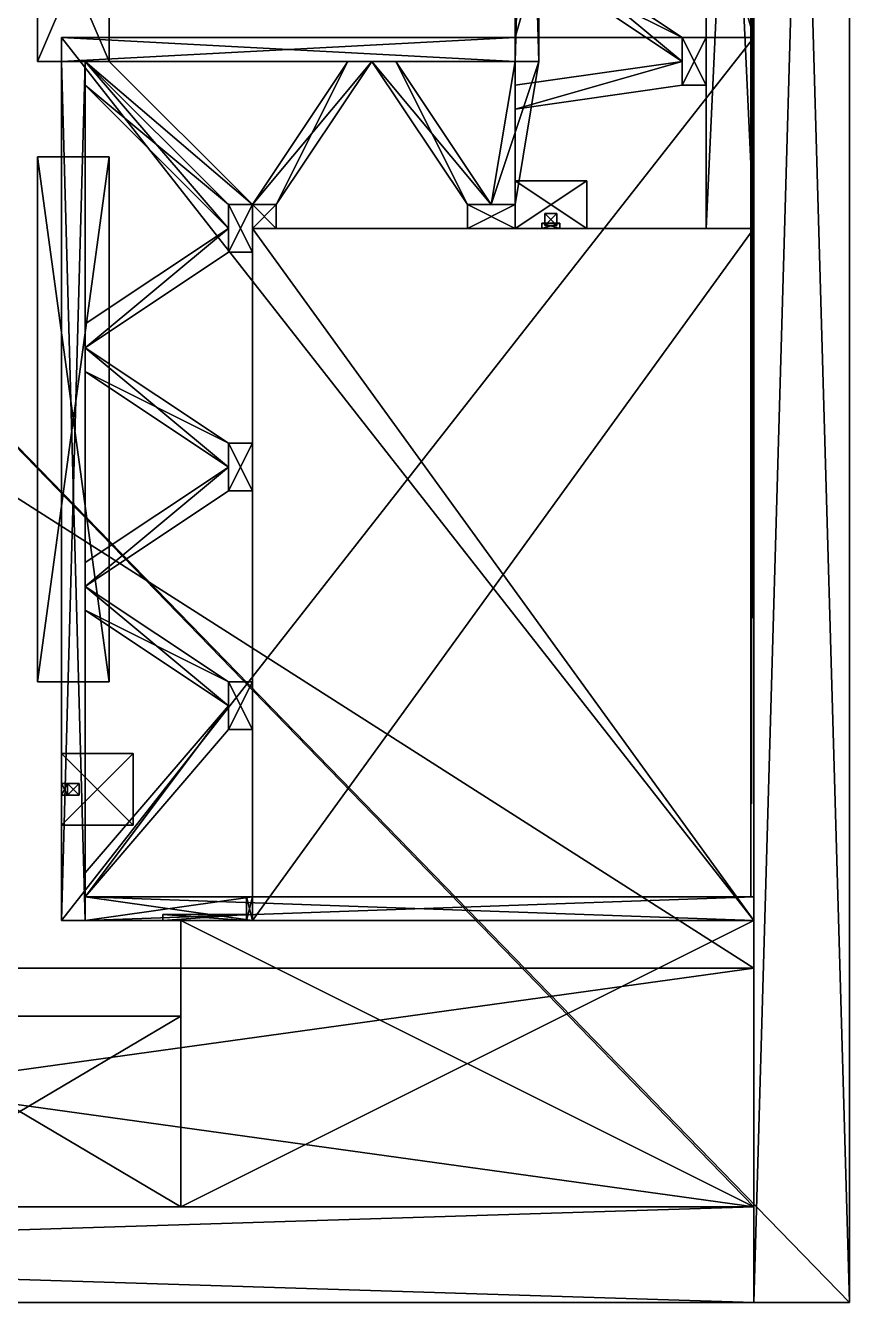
# Model space of a CAD drawing. Extents: x -6144 to 9632, y -5120 to 9632.
# Drawn here: x 352 to 2560, y -5120 to -1696 of the extents above; entities that cross this region are included whole.
import ezdxf

# ---------------------------------------------------------------- set-up
doc = ezdxf.new("R2010")
doc.units = 0

msp = doc.modelspace()

# ---------------------------------------------------------------- meshes
at = {"layer": 'OBJECT050', "color": 50}
mesh = msp.add_polyface(dxfattribs=at)
corners = [(1664, -1728, -8512), (1664, -1728, -10624), (1664, 512, -10624), (1664, 512, -8512), (2304, 512, -8512), (2304, 512, -10624), (2304, -1728, -10624), (2304, -1728, -8512)]
mesh.append_faces([[corners[k] for k in face] for face in [(1, 3, 0), (5, 7, 4), (6, 0, 7), (2, 4, 3), (1, 5, 2), (3, 7, 0)]], dxfattribs={"vtx0": -1})
mesh.append_faces([[corners[k] for k in face] for face in [(1, 2, 3), (5, 6, 7), (6, 1, 0), (2, 5, 4), (1, 6, 5), (3, 4, 7)]], dxfattribs={"vtx2": -1})
at = {"layer": 'OBJECT051', "color": 50}
mesh = msp.add_polyface(dxfattribs=at)
corners = [(2304, -1728, -8512), (2304, -1728, -10624), (2304, -4096, -10624), (2304, -4096, -8512), (448, -4096, -10624), (448, -4096, -8512), (448, -1728, -10624), (448, -1728, -8512)]
mesh.append_faces([[corners[k] for k in face] for face in [(1, 3, 0), (2, 5, 3), (1, 7, 6), (2, 6, 4), (0, 5, 7), (4, 7, 5)]], dxfattribs={"vtx0": -1})
mesh.append_faces([[corners[k] for k in face] for face in [(1, 2, 3), (2, 4, 5), (1, 0, 7), (2, 1, 6), (0, 3, 5), (4, 6, 7)]], dxfattribs={"vtx2": -1})
at = {"layer": 'OBJECT059', "color": 50}
mesh = msp.add_polyface(dxfattribs=at)
corners = [(1728, 448, -8496), (1728, 448, -8512), (1728, -1792, -8512), (1728, -1792, -8496), (1664, -1792, -8512), (1664, -1792, -8496), (1664, 448, -8512), (1664, 448, -8496)]
mesh.append_faces([[corners[k] for k in face] for face in [(1, 3, 0), (2, 5, 3), (1, 7, 6), (2, 6, 4), (0, 5, 7), (4, 7, 5)]], dxfattribs={"vtx0": -1})
mesh.append_faces([[corners[k] for k in face] for face in [(1, 2, 3), (2, 4, 5), (1, 0, 7), (2, 1, 6), (0, 3, 5), (4, 6, 7)]], dxfattribs={"vtx2": -1})
at = {"layer": 'OBJECT060', "color": 50}
mesh = msp.add_polyface(dxfattribs=at)
corners = [(448, -1792, -8496), (448, -1792, -8512), (448, -1728, -8512), (448, -1728, -8496), (1664, -1728, -8496), (1664, -1728, -8512), (1664, -1792, -8512), (1664, -1792, -8496)]
mesh.append_faces([[corners[k] for k in face] for face in [(1, 3, 0), (5, 7, 4), (6, 0, 7), (2, 4, 3), (1, 5, 2), (3, 7, 0)]], dxfattribs={"vtx0": -1})
mesh.append_faces([[corners[k] for k in face] for face in [(1, 2, 3), (5, 6, 7), (6, 1, 0), (2, 5, 4), (1, 6, 5), (3, 4, 7)]], dxfattribs={"vtx2": -1})
at = {"layer": 'OBJECT061', "color": 50}
mesh = msp.add_polyface(dxfattribs=at)
corners = [(448, -4096, -8496), (448, -1792, -8496), (512, -1792, -8496), (512, -4096, -8496), (448, -1792, -8512), (448, -4096, -8512), (512, -4096, -8512), (512, -1792, -8512)]
mesh.append_faces([[corners[k] for k in face] for face in [(1, 3, 0), (1, 5, 4), (3, 7, 6), (0, 6, 5), (2, 4, 7), (5, 7, 4)]], dxfattribs={"vtx0": -1})
mesh.append_faces([[corners[k] for k in face] for face in [(1, 2, 3), (1, 0, 5), (3, 2, 7), (0, 3, 6), (2, 1, 4), (5, 6, 7)]], dxfattribs={"vtx2": -1})
at = {"layer": 'OBJECT071', "color": 50}
mesh = msp.add_polyface(dxfattribs=at)
corners = [(2296, -4032, -8504), (2296, -4032, -8512), (2296, 448, -8512), (2296, 448, -8504), (2304, 448, -8504), (2304, 448, -8512), (2304, -4032, -8512), (2304, -4032, -8504)]
mesh.append_faces([[corners[k] for k in face] for face in [(1, 3, 0), (5, 7, 4), (6, 0, 7), (2, 4, 3), (1, 5, 2), (3, 7, 0)]], dxfattribs={"vtx0": -1})
mesh.append_faces([[corners[k] for k in face] for face in [(1, 2, 3), (5, 6, 7), (6, 1, 0), (2, 5, 4), (1, 6, 5), (3, 4, 7)]], dxfattribs={"vtx2": -1})
at = {"layer": 'OBJECT1011', "color": 50}
mesh = msp.add_polyface(dxfattribs=at)
corners = [(896, -2880, -10624), (512, -2624, -10624), (512, -2560, -10624), (896, -2816, -10624), (896, -2816, -10752), (896, -2880, -10752)]
mesh.append_faces([[corners[k] for k in face] for face in [(2, 4, 3), (1, 0, 5)]])
mesh.append_faces([[corners[k] for k in face] for face in [(1, 3, 0), (2, 5, 4), (0, 4, 5)]], dxfattribs={"vtx0": -1})
mesh.append_faces([[corners[k] for k in face] for face in [(1, 2, 3), (2, 1, 5), (0, 3, 4)]], dxfattribs={"vtx2": -1})
at = {"layer": 'OBJECT1019', "color": 50}
mesh = msp.add_polyface(dxfattribs=at)
corners = [(1664, -1792, -10624), (1600, -2176, -10752), (1664, -2176, -10752), (1728, -1792, -10624), (1600, -2176, -10624), (1664, -2176, -10624)]
mesh.append_faces([[corners[k] for k in face] for face in [(1, 0, 4), (2, 5, 3)]])
mesh.append_faces([[corners[k] for k in face] for face in [(1, 3, 0), (2, 4, 5), (0, 5, 4)]], dxfattribs={"vtx0": -1})
mesh.append_faces([[corners[k] for k in face] for face in [(1, 2, 3), (2, 1, 4), (0, 3, 5)]], dxfattribs={"vtx2": -1})
at = {"layer": 'OBJECT1069', "color": 50}
mesh = msp.add_polyface(dxfattribs=at)
corners = [(896, -2176, -10624), (512, -1792, -10624), (576, -1792, -10624), (960, -2176, -10624), (896, -2176, -10752), (960, -2176, -10752)]
mesh.append_faces([[corners[k] for k in face] for face in [(1, 0, 4), (2, 5, 3)]])
mesh.append_faces([[corners[k] for k in face] for face in [(1, 3, 0), (1, 5, 2), (4, 3, 5)]], dxfattribs={"vtx0": -1})
mesh.append_faces([[corners[k] for k in face] for face in [(1, 2, 3), (1, 4, 5), (4, 0, 3)]], dxfattribs={"vtx2": -1})
at = {"layer": 'OBJECT1125', "color": 50}
mesh = msp.add_polyface(dxfattribs=at)
corners = [(960, -2240, -10624), (960, -2240, -11328), (960, -2176, -11328), (960, -2176, -10624), (1024, -2176, -10624), (1024, -2176, -11328), (1024, -2240, -11328), (1024, -2240, -10624)]
mesh.append_faces([[corners[k] for k in face] for face in [(1, 3, 0), (5, 7, 4), (6, 0, 7), (2, 4, 3), (1, 5, 2), (3, 7, 0)]], dxfattribs={"vtx0": -1})
mesh.append_faces([[corners[k] for k in face] for face in [(1, 2, 3), (5, 6, 7), (6, 1, 0), (2, 5, 4), (1, 6, 5), (3, 4, 7)]], dxfattribs={"vtx2": -1})
at = {"layer": 'OBJECT1130', "color": 50}
mesh = msp.add_polyface(dxfattribs=at)
corners = [(448, -4096, -10624), (448, -4096, -10640), (448, -1792, -10640), (448, -1792, -10624), (512, -1792, -10624), (512, -1792, -10640), (512, -4096, -10640), (512, -4096, -10624)]
mesh.append_faces([[corners[k] for k in face] for face in [(1, 3, 0), (5, 7, 4), (6, 0, 7), (2, 4, 3), (1, 5, 2), (3, 7, 0)]], dxfattribs={"vtx0": -1})
mesh.append_faces([[corners[k] for k in face] for face in [(1, 2, 3), (5, 6, 7), (6, 1, 0), (2, 5, 4), (1, 6, 5), (3, 4, 7)]], dxfattribs={"vtx2": -1})
at = {"layer": 'OBJECT1150', "color": 50}
mesh = msp.add_polyface(dxfattribs=at)
corners = [(2112, -1856, -10752), (2112, -1856, -10624), (2112, -1792, -10624), (2112, -1792, -10752), (1664, -1856, -10624), (1664, -1920, -10624)]
mesh.append_faces([[corners[k] for k in face] for face in [(2, 4, 3), (0, 5, 1)]])
mesh.append_faces([[corners[k] for k in face] for face in [(1, 3, 0), (2, 5, 4), (5, 3, 4)]], dxfattribs={"vtx0": -1})
mesh.append_faces([[corners[k] for k in face] for face in [(1, 2, 3), (2, 1, 5), (5, 0, 3)]], dxfattribs={"vtx2": -1})
at = {"layer": 'OBJECT1157', "color": 50}
mesh = msp.add_polyface(dxfattribs=at)
corners = [(1664, -2240, -11328), (1536, -2240, -11328), (1536, -2240, -10624), (1664, -2240, -10624), (1536, -2176, -11328), (1664, -2176, -11328), (1664, -2176, -10624), (1536, -2176, -10624)]
mesh.append_faces([[corners[k] for k in face] for face in [(1, 3, 0), (5, 7, 4), (4, 0, 5), (2, 6, 3), (1, 7, 2), (5, 3, 6)]], dxfattribs={"vtx0": -1})
mesh.append_faces([[corners[k] for k in face] for face in [(1, 2, 3), (5, 6, 7), (4, 1, 0), (2, 7, 6), (1, 4, 7), (5, 0, 3)]], dxfattribs={"vtx2": -1})
at = {"layer": 'OBJECT1180', "color": 50}
mesh = msp.add_polyface(dxfattribs=at)
corners = [(1024, -2176, -10752), (960, -2176, -10752), (960, -2176, -10624), (1024, -2176, -10624), (1216, -1792, -10624), (1280, -1792, -10624)]
mesh.append_faces([[corners[k] for k in face] for face in [(1, 4, 2), (3, 5, 0)]])
mesh.append_faces([[corners[k] for k in face] for face in [(1, 3, 0), (2, 5, 3), (4, 0, 5)]], dxfattribs={"vtx0": -1})
mesh.append_faces([[corners[k] for k in face] for face in [(1, 2, 3), (2, 4, 5), (4, 1, 0)]], dxfattribs={"vtx2": -1})
at = {"layer": 'OBJECT1188', "color": 50}
mesh = msp.add_polyface(dxfattribs=at)
corners = [(2112, -1856, -10624), (2112, -1856, -11328), (2112, -1728, -11328), (2112, -1728, -10624), (2176, -1728, -10624), (2176, -1728, -11328), (2176, -1856, -11328), (2176, -1856, -10624)]
mesh.append_faces([[corners[k] for k in face] for face in [(1, 3, 0), (5, 7, 4), (6, 0, 7), (2, 4, 3), (1, 5, 2), (3, 7, 0)]], dxfattribs={"vtx0": -1})
mesh.append_faces([[corners[k] for k in face] for face in [(1, 2, 3), (5, 6, 7), (6, 1, 0), (2, 5, 4), (1, 6, 5), (3, 4, 7)]], dxfattribs={"vtx2": -1})
at = {"layer": 'OBJECT1206', "color": 50}
mesh = msp.add_polyface(dxfattribs=at)
corners = [(896, -2816, -11328), (896, -2944, -11328), (960, -2944, -11328), (960, -2816, -11328), (896, -2944, -10624), (896, -2816, -10624), (960, -2816, -10624), (960, -2944, -10624)]
mesh.append_faces([[corners[k] for k in face] for face in [(1, 3, 0), (5, 7, 4), (0, 4, 1), (2, 6, 3), (1, 7, 2), (3, 5, 0)]], dxfattribs={"vtx0": -1})
mesh.append_faces([[corners[k] for k in face] for face in [(1, 2, 3), (5, 6, 7), (0, 5, 4), (2, 7, 6), (1, 4, 7), (3, 6, 5)]], dxfattribs={"vtx2": -1})
at = {"layer": 'OBJECT1256', "color": 50}
mesh = msp.add_polyface(dxfattribs=at)
corners = [(896, -2304, -10752), (896, -2304, -10624), (896, -2240, -10624), (896, -2240, -10752), (512, -2496, -10624), (512, -2560, -10624)]
mesh.append_faces([[corners[k] for k in face] for face in [(2, 4, 3), (0, 5, 1)]])
mesh.append_faces([[corners[k] for k in face] for face in [(1, 3, 0), (2, 5, 4), (5, 3, 4)]], dxfattribs={"vtx0": -1})
mesh.append_faces([[corners[k] for k in face] for face in [(1, 2, 3), (2, 1, 5), (5, 0, 3)]], dxfattribs={"vtx2": -1})
at = {"layer": 'OBJECT1303', "color": 50}
mesh = msp.add_polyface(dxfattribs=at)
corners = [(512, -3200, -10624), (896, -3456, -10752), (896, -3456, -10624), (896, -3520, -10624), (896, -3520, -10752), (511.982483, -3263.989502, -10624)]
mesh.append_faces([[corners[k] for k in face] for face in [(1, 2, 0), (4, 5, 3)]])
mesh.append_faces([[corners[k] for k in face] for face in [(0, 4, 1), (1, 3, 2), (5, 2, 3)]], dxfattribs={"vtx0": -1})
mesh.append_faces([[corners[k] for k in face] for face in [(0, 5, 4), (1, 4, 3), (5, 0, 2)]], dxfattribs={"vtx2": -1})
at = {"layer": 'OBJECT1322', "color": 50}
mesh = msp.add_polyface(dxfattribs=at)
corners = [(2112, -1792, -10624), (1728, -1536, -10624), (1728, -1472, -10624), (2112, -1728, -10624), (2112, -1728, -10752), (2112, -1792, -10752)]
mesh.append_faces([[corners[k] for k in face] for face in [(2, 4, 3), (1, 0, 5)]])
mesh.append_faces([[corners[k] for k in face] for face in [(1, 3, 0), (2, 5, 4), (0, 4, 5)]], dxfattribs={"vtx0": -1})
mesh.append_faces([[corners[k] for k in face] for face in [(1, 2, 3), (2, 1, 5), (0, 3, 4)]], dxfattribs={"vtx2": -1})
at = {"layer": 'OBJECT1326', "color": 50}
mesh = msp.add_polyface(dxfattribs=at)
corners = [(1664, -1792, -10624), (1664, -1792, -10640), (1664, 448, -10640), (1664, 448, -10624), (1728, 448, -10624), (1728, 448, -10640), (1728, -1792, -10640), (1728, -1792, -10624)]
mesh.append_faces([[corners[k] for k in face] for face in [(1, 3, 0), (5, 7, 4), (6, 0, 7), (2, 4, 3), (1, 5, 2), (3, 7, 0)]], dxfattribs={"vtx0": -1})
mesh.append_faces([[corners[k] for k in face] for face in [(1, 2, 3), (5, 6, 7), (6, 1, 0), (2, 5, 4), (1, 6, 5), (3, 4, 7)]], dxfattribs={"vtx2": -1})
at = {"layer": 'OBJECT1335', "color": 50}
mesh = msp.add_polyface(dxfattribs=at)
corners = [(1664, -1792, -10640), (448, -1792, -10640), (448, -1792, -10624), (1664, -1792, -10624), (448, -1728, -10640), (1664, -1728, -10640), (1664, -1728, -10624), (448, -1728, -10624)]
mesh.append_faces([[corners[k] for k in face] for face in [(1, 3, 0), (5, 7, 4), (4, 0, 5), (2, 6, 3), (1, 7, 2), (5, 3, 6)]], dxfattribs={"vtx0": -1})
mesh.append_faces([[corners[k] for k in face] for face in [(1, 2, 3), (5, 6, 7), (4, 1, 0), (2, 7, 6), (1, 4, 7), (5, 0, 3)]], dxfattribs={"vtx2": -1})
at = {"layer": 'OBJECT1381', "color": 50}
mesh = msp.add_polyface(dxfattribs=at)
corners = [(512, -1792, -10624), (512, -1856, -10624), (896, -2240, -10752), (896, -2176, -10752), (896, -2240, -10624), (896, -2176, -10624)]
mesh.append_faces([[corners[k] for k in face] for face in [(3, 5, 0), (2, 1, 4)]])
mesh.append_faces([[corners[k] for k in face] for face in [(1, 3, 0), (2, 5, 3), (0, 4, 1)]], dxfattribs={"vtx0": -1})
mesh.append_faces([[corners[k] for k in face] for face in [(1, 2, 3), (2, 4, 5), (0, 5, 4)]], dxfattribs={"vtx2": -1})
at = {"layer": 'OBJECT1413', "color": 50}
mesh = msp.add_polyface(dxfattribs=at)
corners = [(1744, -2232, -11324), (1744, -2232, -11328), (1744, -2200, -11328), (1744, -2200, -11324), (1776, -2200, -11324), (1776, -2200, -11328), (1776, -2232, -11328), (1776, -2232, -11324)]
mesh.append_faces([[corners[k] for k in face] for face in [(1, 3, 0), (5, 7, 4), (6, 0, 7), (2, 4, 3), (1, 5, 2), (3, 7, 0)]], dxfattribs={"vtx0": -1})
mesh.append_faces([[corners[k] for k in face] for face in [(1, 2, 3), (5, 6, 7), (6, 1, 0), (2, 5, 4), (1, 6, 5), (3, 4, 7)]], dxfattribs={"vtx2": -1})
at = {"layer": 'OBJECT1470', "color": 50}
mesh = msp.add_polyface(dxfattribs=at)
corners = [(512, -4096, -10624), (512, -4096, -10640), (512, -4032, -10640), (512, -4032, -10624), (960, -4032, -10624), (960, -4032, -10640), (960, -4096, -10640), (960, -4096, -10624)]
mesh.append_faces([[corners[k] for k in face] for face in [(1, 3, 0), (5, 7, 4), (6, 0, 7), (2, 4, 3), (1, 5, 2), (3, 7, 0)]], dxfattribs={"vtx0": -1})
mesh.append_faces([[corners[k] for k in face] for face in [(1, 2, 3), (5, 6, 7), (6, 1, 0), (2, 5, 4), (1, 6, 5), (3, 4, 7)]], dxfattribs={"vtx2": -1})
at = {"layer": 'OBJECT1479', "color": 50}
mesh = msp.add_polyface(dxfattribs=at)
corners = [(896, -2944, -10752), (896, -2944, -10624), (896, -2880, -10624), (896, -2880, -10752), (512, -3136, -10624), (512, -3200, -10624)]
mesh.append_faces([[corners[k] for k in face] for face in [(2, 4, 3), (0, 5, 1)]])
mesh.append_faces([[corners[k] for k in face] for face in [(1, 3, 0), (2, 5, 4), (5, 3, 4)]], dxfattribs={"vtx0": -1})
mesh.append_faces([[corners[k] for k in face] for face in [(1, 2, 3), (2, 1, 5), (5, 0, 3)]], dxfattribs={"vtx2": -1})
at = {"layer": 'OBJECT1487', "color": 50}
mesh = msp.add_polyface(dxfattribs=at)
corners = [(896, -3584, -10624), (896, -3584, -11328), (896, -3456, -11328), (896, -3456, -10624), (960, -3456, -10624), (960, -3456, -11328), (960, -3584, -11328), (960, -3584, -10624)]
mesh.append_faces([[corners[k] for k in face] for face in [(1, 3, 0), (5, 7, 4), (6, 0, 7), (2, 4, 3), (1, 5, 2), (3, 7, 0)]], dxfattribs={"vtx0": -1})
mesh.append_faces([[corners[k] for k in face] for face in [(1, 2, 3), (5, 6, 7), (6, 1, 0), (2, 5, 4), (1, 6, 5), (3, 4, 7)]], dxfattribs={"vtx2": -1})
at = {"layer": 'OBJECT1512', "color": 50}
mesh = msp.add_polyface(dxfattribs=at)
corners = [(896, -2304, -10624), (896, -2304, -11328), (896, -2176, -11328), (896, -2176, -10624), (960, -2176, -10624), (960, -2176, -11328), (960, -2304, -11328), (960, -2304, -10624)]
mesh.append_faces([[corners[k] for k in face] for face in [(1, 3, 0), (5, 7, 4), (6, 0, 7), (2, 4, 3), (1, 5, 2), (3, 7, 0)]], dxfattribs={"vtx0": -1})
mesh.append_faces([[corners[k] for k in face] for face in [(1, 2, 3), (5, 6, 7), (6, 1, 0), (2, 5, 4), (1, 6, 5), (3, 4, 7)]], dxfattribs={"vtx2": -1})
at = {"layer": 'OBJECT1590', "color": 50}
mesh = msp.add_polyface(dxfattribs=at)
corners = [(944, -4096, -10640), (944, -4096, -11328), (944, -4032, -11328), (944, -4032, -10640), (960, -4032, -10640), (960, -4032, -11328), (960, -4096, -11328), (960, -4096, -10640)]
mesh.append_faces([[corners[k] for k in face] for face in [(1, 3, 0), (5, 7, 4), (6, 0, 7), (2, 4, 3), (1, 5, 2), (3, 7, 0)]], dxfattribs={"vtx0": -1})
mesh.append_faces([[corners[k] for k in face] for face in [(1, 2, 3), (5, 6, 7), (6, 1, 0), (2, 5, 4), (1, 6, 5), (3, 4, 7)]], dxfattribs={"vtx2": -1})
at = {"layer": 'OBJECT1631', "color": 50}
mesh = msp.add_polyface(dxfattribs=at)
corners = [(1600, -2176, -10752), (1536, -2176, -10752), (1536, -2176, -10624), (1600, -2176, -10624), (1280, -1792, -10624), (1344, -1792, -10624)]
mesh.append_faces([[corners[k] for k in face] for face in [(1, 4, 2), (3, 5, 0)]])
mesh.append_faces([[corners[k] for k in face] for face in [(1, 3, 0), (2, 5, 3), (4, 0, 5)]], dxfattribs={"vtx0": -1})
mesh.append_faces([[corners[k] for k in face] for face in [(1, 2, 3), (2, 4, 5), (4, 1, 0)]], dxfattribs={"vtx2": -1})
at = {"layer": 'OBJECT1646', "color": 50}
mesh = msp.add_polyface(dxfattribs=at)
corners = [(896, -3584, -10752), (896, -3584, -10624), (896, -3520, -10624), (896, -3520, -10752), (512, -3968.015625, -10624), (512, -4032, -10624)]
mesh.append_faces([[corners[k] for k in face] for face in [(2, 4, 3), (0, 5, 1)]])
mesh.append_faces([[corners[k] for k in face] for face in [(1, 3, 0), (2, 5, 4), (5, 3, 4)]], dxfattribs={"vtx0": -1})
mesh.append_faces([[corners[k] for k in face] for face in [(1, 2, 3), (2, 1, 5), (5, 0, 3)]], dxfattribs={"vtx2": -1})
at = {"layer": 'OBJECT178', "color": 50}
mesh = msp.add_polyface(dxfattribs=at)
corners = [(384, -1792, -11324), (384, -1344, -11324), (576, -1344, -11324), (576, -1792, -11324), (384, -1344, -11328), (384, -1792, -11328), (576, -1792, -11328), (576, -1344, -11328)]
mesh.append_faces([[corners[k] for k in face] for face in [(1, 3, 0), (1, 5, 4), (3, 7, 6), (0, 6, 5), (2, 4, 7), (5, 7, 4)]], dxfattribs={"vtx0": -1})
mesh.append_faces([[corners[k] for k in face] for face in [(1, 2, 3), (1, 0, 5), (3, 2, 7), (0, 3, 6), (2, 1, 4), (5, 6, 7)]], dxfattribs={"vtx2": -1})
at = {"layer": 'OBJECT179', "color": 50}
mesh = msp.add_polyface(dxfattribs=at)
corners = [(384, -3456, -11324), (384, -3456, -11328), (384, -2048, -11328), (384, -2048, -11324), (576, -2048, -11324), (576, -2048, -11328), (576, -3456, -11328), (576, -3456, -11324)]
mesh.append_faces([[corners[k] for k in face] for face in [(1, 3, 0), (5, 7, 4), (6, 0, 7), (2, 4, 3), (1, 5, 2), (3, 7, 0)]], dxfattribs={"vtx0": -1})
mesh.append_faces([[corners[k] for k in face] for face in [(1, 2, 3), (5, 6, 7), (6, 1, 0), (2, 5, 4), (1, 6, 5), (3, 4, 7)]], dxfattribs={"vtx2": -1})
at = {"layer": 'OBJECT181', "color": 50}
mesh = msp.add_polyface(dxfattribs=at)
corners = [(-2304, -1280, -11360), (2304, -1280, -11360), (2304, -1280, -11328), (-2304, -1280, -11328), (-2304, -4224, -11360), (2304, -4224, -11360), (-2304, -4224, -11328), (2304, -4224, -11328)]
mesh.append_faces([[corners[k] for k in face] for face in [(1, 3, 0), (0, 5, 1), (3, 7, 6), (0, 6, 4), (1, 7, 2), (4, 7, 5)]], dxfattribs={"vtx0": -1})
mesh.append_faces([[corners[k] for k in face] for face in [(1, 2, 3), (0, 4, 5), (3, 2, 7), (0, 3, 6), (1, 5, 7), (4, 6, 7)]], dxfattribs={"vtx2": -1})
at = {"layer": 'OBJECT182', "color": 50}
mesh = msp.add_polyface(dxfattribs=at)
corners = [(512, -4096, -8496), (512, -4096, -8512), (512, -4032, -8512), (512, -4032, -8496), (2304, -4032, -8496), (2304, -4032, -8512), (2304, -4096, -8512), (2304, -4096, -8496)]
mesh.append_faces([[corners[k] for k in face] for face in [(1, 3, 0), (5, 7, 4), (6, 0, 7), (2, 4, 3), (1, 5, 2), (3, 7, 0)]], dxfattribs={"vtx0": -1})
mesh.append_faces([[corners[k] for k in face] for face in [(1, 2, 3), (5, 6, 7), (6, 1, 0), (2, 5, 4), (1, 6, 5), (3, 4, 7)]], dxfattribs={"vtx2": -1})
at = {"layer": 'OBJECT183', "color": 50}
mesh = msp.add_polyface(dxfattribs=at)
corners = [(960, -4096, -10624), (960, -4096, -11328), (960, -2240, -11328), (960, -2240, -10624), (2304, -2240, -10624), (2304, -2240, -11328), (2304, -4096, -11328), (2304, -4096, -10624)]
mesh.append_faces([[corners[k] for k in face] for face in [(1, 3, 0), (5, 7, 4), (6, 0, 7), (2, 4, 3), (1, 5, 2), (3, 7, 0)]], dxfattribs={"vtx0": -1})
mesh.append_faces([[corners[k] for k in face] for face in [(1, 2, 3), (5, 6, 7), (6, 1, 0), (2, 5, 4), (1, 6, 5), (3, 4, 7)]], dxfattribs={"vtx2": -1})
at = {"layer": 'OBJECT184', "color": 50}
mesh = msp.add_polyface(dxfattribs=at)
corners = [(2304, 512, -10624), (2304, 512, -11328), (2304, -2240, -11328), (2304, -2240, -10624), (2176, -2240, -11328), (2176, -2240, -10624), (2176, 512, -11328), (2176, 512, -10624)]
mesh.append_faces([[corners[k] for k in face] for face in [(1, 3, 0), (2, 5, 3), (1, 7, 6), (2, 6, 4), (0, 5, 7), (4, 7, 5)]], dxfattribs={"vtx0": -1})
mesh.append_faces([[corners[k] for k in face] for face in [(1, 2, 3), (2, 4, 5), (1, 0, 7), (2, 1, 6), (0, 3, 5), (4, 6, 7)]], dxfattribs={"vtx2": -1})
at = {"layer": 'OBJECT185', "color": 50}
mesh = msp.add_polyface(dxfattribs=at)
corners = [(720, -4096, -11200), (720, -4096, -11328), (720, -4080, -11328), (720, -4080, -11200), (944, -4080, -11200), (944, -4080, -11328), (944, -4096, -11328), (944, -4096, -11200)]
mesh.append_faces([[corners[k] for k in face] for face in [(1, 3, 0), (5, 7, 4), (6, 0, 7), (2, 4, 3), (1, 5, 2), (3, 7, 0)]], dxfattribs={"vtx0": -1})
mesh.append_faces([[corners[k] for k in face] for face in [(1, 2, 3), (5, 6, 7), (6, 1, 0), (2, 5, 4), (1, 6, 5), (3, 4, 7)]], dxfattribs={"vtx2": -1})
at = {"layer": 'OBJECT329', "color": 50}
mesh = msp.add_polyface(dxfattribs=at)
corners = [(-2304, -4864, -11328), (-2304, -4864, -11360), (-2304, -4224, -11360), (-2304, -4224, -11328), (2304, -4224, -11328), (2304, -4224, -11360), (2304, -4864, -11360), (2304, -4864, -11328)]
mesh.append_faces([[corners[k] for k in face] for face in [(1, 3, 0), (5, 7, 4), (6, 0, 7), (2, 4, 3), (1, 5, 2), (3, 7, 0)]], dxfattribs={"vtx0": -1})
mesh.append_faces([[corners[k] for k in face] for face in [(1, 2, 3), (5, 6, 7), (6, 1, 0), (2, 5, 4), (1, 6, 5), (3, 4, 7)]], dxfattribs={"vtx2": -1})
at = {"layer": 'OBJECT355', "color": 50}
mesh = msp.add_polyface(dxfattribs=at)
corners = [(-6144, -5120, 9664), (-6144, -5120, 9408), (-6144, 3840, 9408), (-6144, 3840, 9664), (2560, 3840, 9664), (2560, 3840, 9408), (2560, -5120, 9408), (2560, -5120, 9664)]
mesh.append_faces([[corners[k] for k in face] for face in [(1, 3, 0), (5, 7, 4), (6, 0, 7), (2, 4, 3), (1, 5, 2), (3, 7, 0)]], dxfattribs={"vtx0": -1})
mesh.append_faces([[corners[k] for k in face] for face in [(1, 2, 3), (5, 6, 7), (6, 1, 0), (2, 5, 4), (1, 6, 5), (3, 4, 7)]], dxfattribs={"vtx2": -1})
at = {"layer": 'OBJECT356', "color": 50}
mesh = msp.add_polyface(dxfattribs=at)
corners = [(2560, -5120, -11616), (-6144, -5120, -11616), (-6144, -5120, -11360), (2560, -5120, -11360), (-6144, 3840, -11616), (2560, 3840, -11616), (2560, 3840, -11360), (-6144, 3840, -11360)]
mesh.append_faces([[corners[k] for k in face] for face in [(1, 3, 0), (5, 7, 4), (4, 0, 5), (2, 6, 3), (1, 7, 2), (5, 3, 6)]], dxfattribs={"vtx0": -1})
mesh.append_faces([[corners[k] for k in face] for face in [(1, 2, 3), (5, 6, 7), (4, 1, 0), (2, 7, 6), (1, 4, 7), (5, 0, 3)]], dxfattribs={"vtx2": -1})
at = {"layer": 'OBJECT358', "color": 50}
mesh = msp.add_polyface(dxfattribs=at)
corners = [(2304, -5120, 9408), (2304, -5120, -11360), (2304, 3840, -11360), (2304, 3840, 9408), (2560, 3840, 9408), (2560, 3840, -11360), (2560, -5120, -11360), (2560, -5120, 9408)]
mesh.append_faces([[corners[k] for k in face] for face in [(1, 3, 0), (5, 7, 4), (6, 0, 7), (2, 4, 3), (1, 5, 2), (3, 7, 0)]], dxfattribs={"vtx0": -1})
mesh.append_faces([[corners[k] for k in face] for face in [(1, 2, 3), (5, 6, 7), (6, 1, 0), (2, 5, 4), (1, 6, 5), (3, 4, 7)]], dxfattribs={"vtx2": -1})
at = {"layer": 'OBJECT360', "color": 50}
mesh = msp.add_polyface(dxfattribs=at)
corners = [(-5888, -5120, 9408), (-5888, -5120, -11360), (-5888, -4864, -11360), (-5888, -4864, 9408), (2304, -4864, 9408), (2304, -4864, -11360), (2304, -5120, -11360), (2304, -5120, 9408)]
mesh.append_faces([[corners[k] for k in face] for face in [(1, 3, 0), (5, 7, 4), (6, 0, 7), (2, 4, 3), (1, 5, 2), (3, 7, 0)]], dxfattribs={"vtx0": -1})
mesh.append_faces([[corners[k] for k in face] for face in [(1, 2, 3), (5, 6, 7), (6, 1, 0), (2, 5, 4), (1, 6, 5), (3, 4, 7)]], dxfattribs={"vtx2": -1})
at = {"layer": 'OBJECT638', "color": 50}
mesh = msp.add_polyface(dxfattribs=at)
corners = [(1736, -2240, -11248), (1736, -2240, -11328), (1736, -2226, -11328), (1736, -2226, -11248), (1784, -2226, -11248), (1784, -2226, -11328), (1784, -2240, -11328), (1784, -2240, -11248)]
mesh.append_faces([[corners[k] for k in face] for face in [(1, 3, 0), (5, 7, 4), (6, 0, 7), (2, 4, 3), (1, 5, 2), (3, 7, 0)]], dxfattribs={"vtx0": -1})
mesh.append_faces([[corners[k] for k in face] for face in [(1, 2, 3), (5, 6, 7), (6, 1, 0), (2, 5, 4), (1, 6, 5), (3, 4, 7)]], dxfattribs={"vtx2": -1})
at = {"layer": 'OBJECT642', "color": 50}
mesh = msp.add_polyface(dxfattribs=at)
corners = [(448, -3728, -8496), (448, -3760, -8496), (464, -3760, -8496), (464, -3728, -8496), (448, -3760, -8424), (448, -3728, -8424), (464, -3728, -8424), (464, -3760, -8424)]
mesh.append_faces([[corners[k] for k in face] for face in [(1, 3, 0), (5, 7, 4), (0, 4, 1), (2, 6, 3), (1, 7, 2), (3, 5, 0)]], dxfattribs={"vtx0": -1})
mesh.append_faces([[corners[k] for k in face] for face in [(1, 2, 3), (5, 6, 7), (0, 5, 4), (2, 7, 6), (1, 4, 7), (3, 6, 5)]], dxfattribs={"vtx2": -1})
at = {"layer": 'OBJECT734', "color": 50}
mesh = msp.add_polyface(dxfattribs=at)
corners = [(-5888, -4864, -320), (-5888, -4864, -576), (-5888, 3584, -576), (-5888, 3584, -320), (2304, 3584, -320), (2304, 3584, -576), (2304, -4864, -576), (2304, -4864, -320)]
mesh.append_faces([[corners[k] for k in face] for face in [(1, 3, 0), (5, 7, 4), (6, 0, 7), (2, 4, 3), (1, 5, 2), (3, 7, 0)]], dxfattribs={"vtx0": -1})
mesh.append_faces([[corners[k] for k in face] for face in [(1, 2, 3), (5, 6, 7), (6, 1, 0), (2, 5, 4), (1, 6, 5), (3, 4, 7)]], dxfattribs={"vtx2": -1})
at = {"layer": 'OBJECT772', "color": 50}
mesh = msp.add_polyface(dxfattribs=at)
corners = [(768, -4864, -11320), (768, -4096, -11320), (2304, -4096, -11320), (2304, -4864, -11320), (768, -4096, -11328), (768, -4864, -11328), (2304, -4864, -11328), (2304, -4096, -11328)]
mesh.append_faces([[corners[k] for k in face] for face in [(1, 3, 0), (1, 5, 4), (3, 7, 6), (0, 6, 5), (2, 4, 7), (5, 7, 4)]], dxfattribs={"vtx0": -1})
mesh.append_faces([[corners[k] for k in face] for face in [(1, 2, 3), (1, 0, 5), (3, 2, 7), (0, 3, 6), (2, 1, 4), (5, 6, 7)]], dxfattribs={"vtx2": -1})
at = {"layer": 'OBJECT773', "color": 50}
mesh = msp.add_polyface(dxfattribs=at)
corners = [(-96, -4864, -11320), (-96, -4864, -11328), (-96, -4352, -11328), (-96, -4352, -11320), (768, -4352, -11320), (768, -4352, -11328), (768, -4864, -11328), (768, -4864, -11320)]
mesh.append_faces([[corners[k] for k in face] for face in [(1, 3, 0), (5, 7, 4), (6, 0, 7), (2, 4, 3), (1, 5, 2), (3, 7, 0)]], dxfattribs={"vtx0": -1})
mesh.append_faces([[corners[k] for k in face] for face in [(1, 2, 3), (5, 6, 7), (6, 1, 0), (2, 5, 4), (1, 6, 5), (3, 4, 7)]], dxfattribs={"vtx2": -1})
at = {"layer": 'OBJECT794', "color": 50}
mesh = msp.add_polyface(dxfattribs=at)
corners = [(2304, -4096, -11312), (2304, -4096, -11346), (2304, -4864, -11346), (2304, -4864, -11312), (768, -4864, -11346), (768, -4864, -11312), (768, -4096, -11346), (768, -4096, -11312)]
mesh.append_faces([[corners[k] for k in face] for face in [(1, 3, 0), (2, 5, 3), (1, 7, 6), (2, 6, 4), (0, 5, 7), (4, 7, 5)]], dxfattribs={"vtx0": -1})
mesh.append_faces([[corners[k] for k in face] for face in [(1, 2, 3), (2, 4, 5), (1, 0, 7), (2, 1, 6), (0, 3, 5), (4, 6, 7)]], dxfattribs={"vtx2": -1})
at = {"layer": 'OBJECT795', "color": 50}
mesh = msp.add_polyface(dxfattribs=at)
corners = [(-96, -4864, -11312), (-96, -4864, -11346), (-96, -4352, -11346), (-96, -4352, -11312), (768, -4352, -11312), (768, -4352, -11346), (768, -4864, -11346), (768, -4864, -11312)]
mesh.append_faces([[corners[k] for k in face] for face in [(1, 3, 0), (5, 7, 4), (6, 0, 7), (2, 4, 3), (1, 5, 2), (3, 7, 0)]], dxfattribs={"vtx0": -1})
mesh.append_faces([[corners[k] for k in face] for face in [(1, 2, 3), (5, 6, 7), (6, 1, 0), (2, 5, 4), (1, 6, 5), (3, 4, 7)]], dxfattribs={"vtx2": -1})
at = {"layer": 'OBJECT857', "color": 50}
mesh = msp.add_polyface(dxfattribs=at)
corners = [(640, -3648, -8416), (640, -3648, -8544), (640, -3840, -8544), (640, -3840, -8416), (448, -3840, -8544), (448, -3840, -8416), (448, -3648, -8544), (448, -3648, -8416)]
mesh.append_faces([[corners[k] for k in face] for face in [(1, 3, 0), (2, 5, 3), (1, 7, 6), (2, 6, 4), (0, 5, 7), (4, 7, 5)]], dxfattribs={"vtx0": -1})
mesh.append_faces([[corners[k] for k in face] for face in [(1, 2, 3), (2, 4, 5), (1, 0, 7), (2, 1, 6), (0, 3, 5), (4, 6, 7)]], dxfattribs={"vtx2": -1})
at = {"layer": 'OBJECT866', "color": 50}
mesh = msp.add_polyface(dxfattribs=at)
corners = [(1664, -2240, -11248), (1664, -2240, -11328), (1664, -2112, -11328), (1664, -2112, -11248), (1856, -2112, -11248), (1856, -2112, -11328), (1856, -2240, -11328), (1856, -2240, -11248)]
mesh.append_faces([[corners[k] for k in face] for face in [(1, 3, 0), (5, 7, 4), (6, 0, 7), (2, 4, 3), (1, 5, 2), (3, 7, 0)]], dxfattribs={"vtx0": -1})
mesh.append_faces([[corners[k] for k in face] for face in [(1, 2, 3), (5, 6, 7), (6, 1, 0), (2, 5, 4), (1, 6, 5), (3, 4, 7)]], dxfattribs={"vtx2": -1})
at = {"layer": 'OBJECT914', "color": 50}
mesh = msp.add_polyface(dxfattribs=at)
corners = [(464, -3760, -8492), (464, -3760, -8496), (464, -3728, -8496), (464, -3728, -8492), (496, -3728, -8492), (496, -3728, -8496), (496, -3760, -8496), (496, -3760, -8492)]
mesh.append_faces([[corners[k] for k in face] for face in [(1, 3, 0), (5, 7, 4), (6, 0, 7), (2, 4, 3), (1, 5, 2), (3, 7, 0)]], dxfattribs={"vtx0": -1})
mesh.append_faces([[corners[k] for k in face] for face in [(1, 2, 3), (5, 6, 7), (6, 1, 0), (2, 5, 4), (1, 6, 5), (3, 4, 7)]], dxfattribs={"vtx2": -1})

doc.saveas('drawing.dxf')
